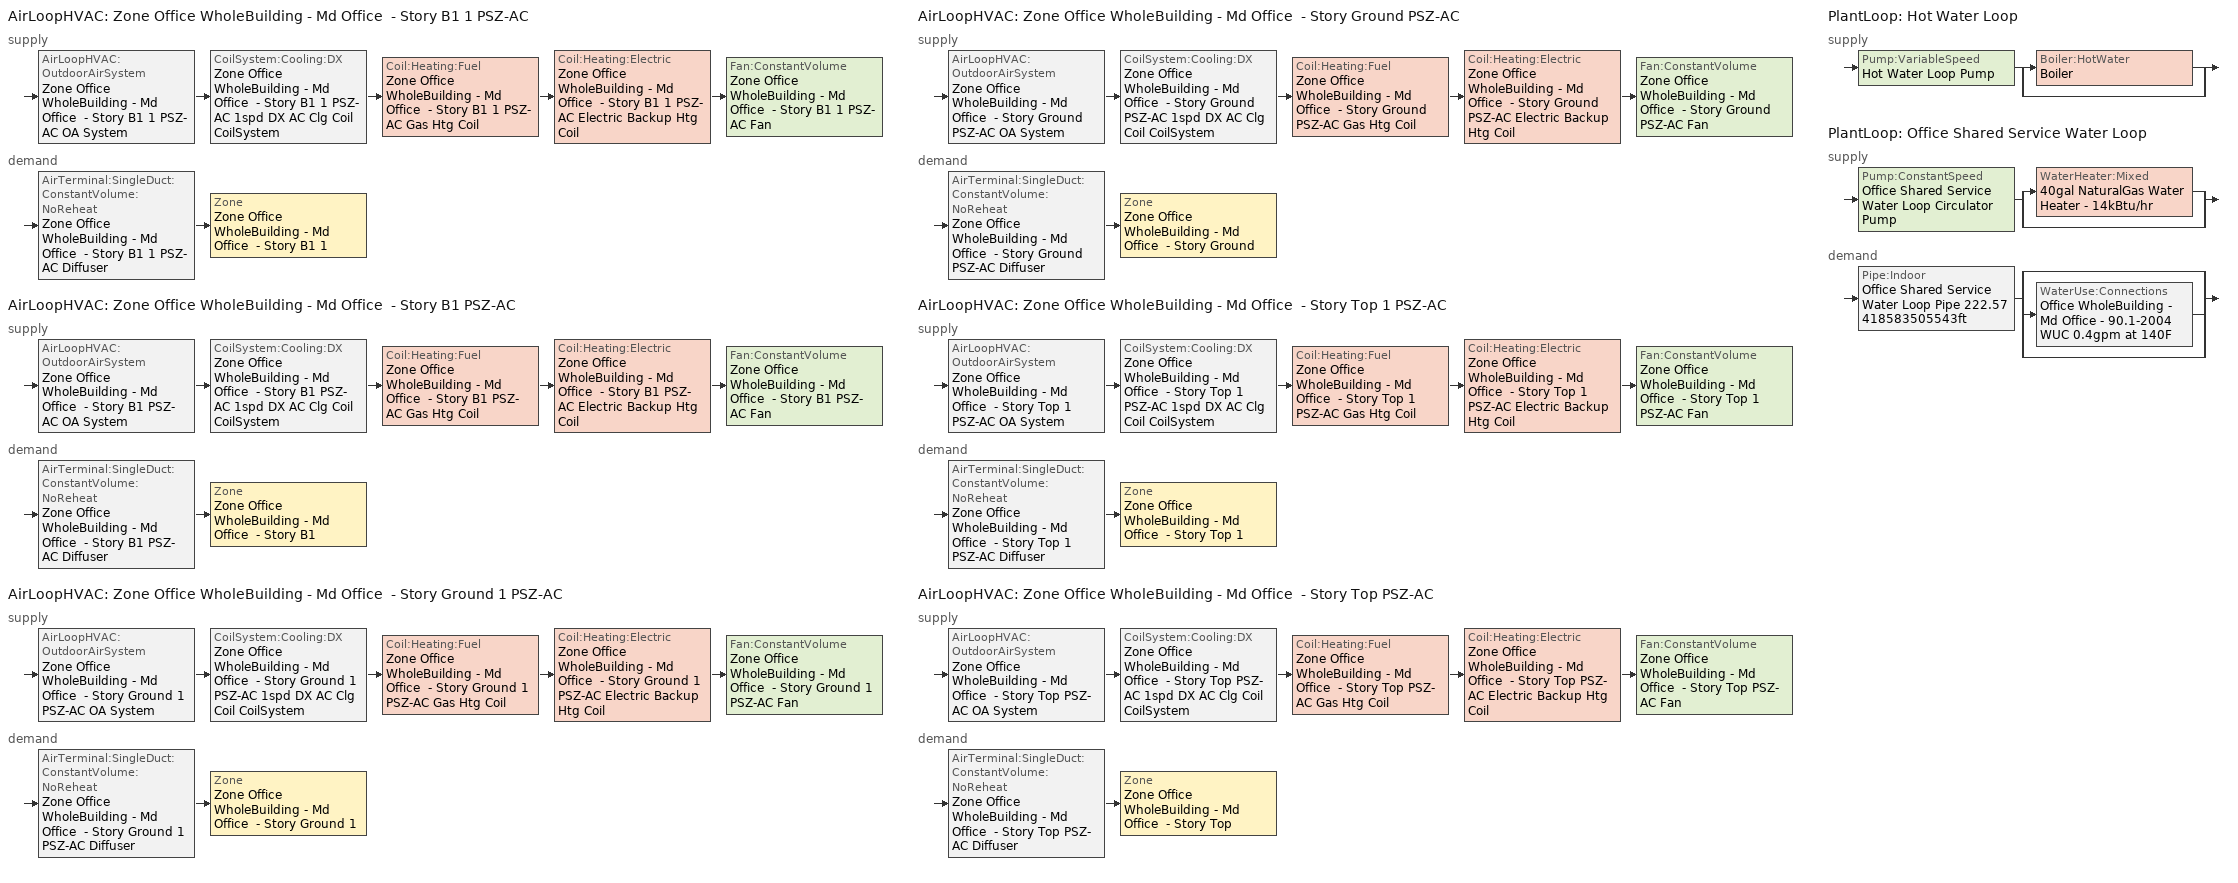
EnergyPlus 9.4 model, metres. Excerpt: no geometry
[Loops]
AirLoopHVAC 'Zone Office WholeBuilding - Md Office  - Story B1 1 PSZ-AC'
 supply: AirLoopHVAC:OutdoorAirSystem 'Zone Office WholeBuilding - Md Office  - Story B1 1 PSZ-AC OA System' > CoilSystem:Cooling:DX 'Zone Office WholeBuilding - Md Office  - Story B1 1 PSZ-AC 1spd DX AC Clg Coil CoilSystem' > Coil:Heating:Fuel 'Zone Office WholeBuilding - Md Office  - Story B1 1 PSZ-AC Gas Htg Coil' > Coil:Heating:Electric 'Zone Office WholeBuilding - Md Office  - Story B1 1 PSZ-AC Electric Backup Htg Coil' > Fan:ConstantVolume 'Zone Office WholeBuilding - Md Office  - Story B1 1 PSZ-AC Fan'
 demand: AirTerminal:SingleDuct:ConstantVolume:NoReheat 'Zone Office WholeBuilding - Md Office  - Story B1 1 PSZ-AC Diffuser' > Zone 'Zone Office WholeBuilding - Md Office  - Story B1 1'
AirLoopHVAC 'Zone Office WholeBuilding - Md Office  - Story B1 PSZ-AC'
 supply: AirLoopHVAC:OutdoorAirSystem 'Zone Office WholeBuilding - Md Office  - Story B1 PSZ-AC OA System' > CoilSystem:Cooling:DX 'Zone Office WholeBuilding - Md Office  - Story B1 PSZ-AC 1spd DX AC Clg Coil CoilSystem' > Coil:Heating:Fuel 'Zone Office WholeBuilding - Md Office  - Story B1 PSZ-AC Gas Htg Coil' > Coil:Heating:Electric 'Zone Office WholeBuilding - Md Office  - Story B1 PSZ-AC Electric Backup Htg Coil' > Fan:ConstantVolume 'Zone Office WholeBuilding - Md Office  - Story B1 PSZ-AC Fan'
 demand: AirTerminal:SingleDuct:ConstantVolume:NoReheat 'Zone Office WholeBuilding - Md Office  - Story B1 PSZ-AC Diffuser' > Zone 'Zone Office WholeBuilding - Md Office  - Story B1'
AirLoopHVAC 'Zone Office WholeBuilding - Md Office  - Story Ground 1 PSZ-AC'
 supply: AirLoopHVAC:OutdoorAirSystem 'Zone Office WholeBuilding - Md Office  - Story Ground 1 PSZ-AC OA System' > CoilSystem:Cooling:DX 'Zone Office WholeBuilding - Md Office  - Story Ground 1 PSZ-AC 1spd DX AC Clg Coil CoilSystem' > Coil:Heating:Fuel 'Zone Office WholeBuilding - Md Office  - Story Ground 1 PSZ-AC Gas Htg Coil' > Coil:Heating:Electric 'Zone Office WholeBuilding - Md Office  - Story Ground 1 PSZ-AC Electric Backup Htg Coil' > Fan:ConstantVolume 'Zone Office WholeBuilding - Md Office  - Story Ground 1 PSZ-AC Fan'
 demand: AirTerminal:SingleDuct:ConstantVolume:NoReheat 'Zone Office WholeBuilding - Md Office  - Story Ground 1 PSZ-AC Diffuser' > Zone 'Zone Office WholeBuilding - Md Office  - Story Ground 1'
AirLoopHVAC 'Zone Office WholeBuilding - Md Office  - Story Ground PSZ-AC'
 supply: AirLoopHVAC:OutdoorAirSystem 'Zone Office WholeBuilding - Md Office  - Story Ground PSZ-AC OA System' > CoilSystem:Cooling:DX 'Zone Office WholeBuilding - Md Office  - Story Ground PSZ-AC 1spd DX AC Clg Coil CoilSystem' > Coil:Heating:Fuel 'Zone Office WholeBuilding - Md Office  - Story Ground PSZ-AC Gas Htg Coil' > Coil:Heating:Electric 'Zone Office WholeBuilding - Md Office  - Story Ground PSZ-AC Electric Backup Htg Coil' > Fan:ConstantVolume 'Zone Office WholeBuilding - Md Office  - Story Ground PSZ-AC Fan'
 demand: AirTerminal:SingleDuct:ConstantVolume:NoReheat 'Zone Office WholeBuilding - Md Office  - Story Ground PSZ-AC Diffuser' > Zone 'Zone Office WholeBuilding - Md Office  - Story Ground'
AirLoopHVAC 'Zone Office WholeBuilding - Md Office  - Story Top 1 PSZ-AC'
 supply: AirLoopHVAC:OutdoorAirSystem 'Zone Office WholeBuilding - Md Office  - Story Top 1 PSZ-AC OA System' > CoilSystem:Cooling:DX 'Zone Office WholeBuilding - Md Office  - Story Top 1 PSZ-AC 1spd DX AC Clg Coil CoilSystem' > Coil:Heating:Fuel 'Zone Office WholeBuilding - Md Office  - Story Top 1 PSZ-AC Gas Htg Coil' > Coil:Heating:Electric 'Zone Office WholeBuilding - Md Office  - Story Top 1 PSZ-AC Electric Backup Htg Coil' > Fan:ConstantVolume 'Zone Office WholeBuilding - Md Office  - Story Top 1 PSZ-AC Fan'
 demand: AirTerminal:SingleDuct:ConstantVolume:NoReheat 'Zone Office WholeBuilding - Md Office  - Story Top 1 PSZ-AC Diffuser' > Zone 'Zone Office WholeBuilding - Md Office  - Story Top 1'
AirLoopHVAC 'Zone Office WholeBuilding - Md Office  - Story Top PSZ-AC'
 supply: AirLoopHVAC:OutdoorAirSystem 'Zone Office WholeBuilding - Md Office  - Story Top PSZ-AC OA System' > CoilSystem:Cooling:DX 'Zone Office WholeBuilding - Md Office  - Story Top PSZ-AC 1spd DX AC Clg Coil CoilSystem' > Coil:Heating:Fuel 'Zone Office WholeBuilding - Md Office  - Story Top PSZ-AC Gas Htg Coil' > Coil:Heating:Electric 'Zone Office WholeBuilding - Md Office  - Story Top PSZ-AC Electric Backup Htg Coil' > Fan:ConstantVolume 'Zone Office WholeBuilding - Md Office  - Story Top PSZ-AC Fan'
 demand: AirTerminal:SingleDuct:ConstantVolume:NoReheat 'Zone Office WholeBuilding - Md Office  - Story Top PSZ-AC Diffuser' > Zone 'Zone Office WholeBuilding - Md Office  - Story Top'
PlantLoop 'Hot Water Loop'
 supply: Pump:VariableSpeed 'Hot Water Loop Pump' > split
  | Boiler:HotWater 'Boiler'
  | bypass
PlantLoop 'Office Shared Service Water Loop'
 supply: Pump:ConstantSpeed 'Office Shared Service Water Loop Circulator Pump' > split
  | WaterHeater:Mixed '40gal NaturalGas Water Heater - 14kBtu/hr'
  | bypass
 demand: Pipe:Indoor 'Office Shared Service Water Loop Pipe 222.57418583505543ft' > split
  | bypass
  | WaterUse:Connections 'Office WholeBuilding - Md Office - 90.1-2004 WUC 0.4gpm at 140F'
  | bypass
[Material] Roughness=Smooth; Thermal Absorptance=0.9; Solar Absorptance=0.7; Visible Absorptance=0.7
Name | Thickness {m} | Conductivity {W/m-K} | Density {kg/m3} | Specific Heat {J/kg-K}
Copper pipe 0.75in type L | 0.001143 | 386 | 8906.27 | 385.1856
Fiberglass batt 0.5in | 0.0127 | 0.0663448 | 11.2129 | 837.36
[Construction]
Copper pipe 0.75in type L with 0.5in fiberglass batt: Fiberglass batt 0.5in, Copper pipe 0.75in type L
[ZoneControl:Thermostat] Temperature Difference Between Cutout And Setpoint {deltaC}=0
Name | Zone or ZoneList | Control Type Schedule | Control 1
Zone Office WholeBuilding - Md Office  - Story B1 Thermostat | Zone Office WholeBuilding - Md Office  - Story B1 | Zone Office WholeBuilding - Md Office  - Story B1 Thermostat Schedule | Office WholeBuilding - Md Office - 90.1-2004 Thermostat
Zone Office WholeBuilding - Md Office  - Story B1 1 Thermostat | Zone Office WholeBuilding - Md Office  - Story B1 1 | Zone Office WholeBuilding - Md Office  - Story B1 1 Thermostat Schedule | Office WholeBuilding - Md Office - 90.1-2004 Thermostat 1
Zone Office WholeBuilding - Md Office  - Story Ground Thermostat | Zone Office WholeBuilding - Md Office  - Story Ground | Zone Office WholeBuilding - Md Office  - Story Ground Thermostat Schedule | Office WholeBuilding - Md Office - 90.1-2004 Thermostat 2
Zone Office WholeBuilding - Md Office  - Story Ground 1 Thermostat | Zone Office WholeBuilding - Md Office  - Story Ground 1 | Zone Office WholeBuilding - Md Office  - Story Ground 1 Thermostat Schedule | Office WholeBuilding - Md Office - 90.1-2004 Thermostat 3
Zone Office WholeBuilding - Md Office  - Story Top Thermostat | Zone Office WholeBuilding - Md Office  - Story Top | Zone Office WholeBuilding - Md Office  - Story Top Thermostat Schedule | Office WholeBuilding - Md Office - 90.1-2004 Thermostat 4
Zone Office WholeBuilding - Md Office  - Story Top 1 Thermostat | Zone Office WholeBuilding - Md Office  - Story Top 1 | Zone Office WholeBuilding - Md Office  - Story Top 1 Thermostat Schedule | Office WholeBuilding - Md Office - 90.1-2004 Thermostat 5
[ThermostatSetpoint:DualSetpoint] Heating Setpoint Temperature Schedule=OfficeMedium HTGSETP_SCH_PACU_VAV_bot; Cooling Setpoint Temperature Schedule=OfficeMedium CLGSETP_SCH_NO_SETBACK
Office WholeBuilding - Md Office - 90.1-2004 Thermostat; Office WholeBuilding - Md Office - 90.1-2004 Thermostat 1; Office WholeBuilding - Md Office - 90.1-2004 Thermostat 2; Office WholeBuilding - Md Office - 90.1-2004 Thermostat 3; Office WholeBuilding - Md Office - 90.1-2004 Thermostat 4; Office WholeBuilding - Md Office - 90.1-2004 Thermostat 5
[AirTerminal:SingleDuct:ConstantVolume:NoReheat] Availability Schedule=Always On Discrete; Maximum Air Flow Rate {m3/s}=AutoSize
Zone Office WholeBuilding - Md Office  - Story B1 PSZ-AC Diffuser; Zone Office WholeBuilding - Md Office  - Story B1 1 PSZ-AC Diffuser; Zone Office WholeBuilding - Md Office  - Story Ground PSZ-AC Diffuser; Zone Office WholeBuilding - Md Office  - Story Ground 1 PSZ-AC Diffuser; Zone Office WholeBuilding - Md Office  - Story Top PSZ-AC Diffuser; Zone Office WholeBuilding - Md Office  - Story Top 1 PSZ-AC Diffuser
[Zone equipment]
Zone Office WholeBuilding - Md Office  - Story B1: Zone Office WholeBuilding - Md Office  - Story B1 PSZ-AC Diffuser
Zone Office WholeBuilding - Md Office  - Story B1 1: Zone Office WholeBuilding - Md Office  - Story B1 1 PSZ-AC Diffuser
Zone Office WholeBuilding - Md Office  - Story Ground: Zone Office WholeBuilding - Md Office  - Story Ground PSZ-AC Diffuser
Zone Office WholeBuilding - Md Office  - Story Ground 1: Zone Office WholeBuilding - Md Office  - Story Ground 1 PSZ-AC Diffuser
Zone Office WholeBuilding - Md Office  - Story Top: Zone Office WholeBuilding - Md Office  - Story Top PSZ-AC Diffuser
Zone Office WholeBuilding - Md Office  - Story Top 1: Zone Office WholeBuilding - Md Office  - Story Top 1 PSZ-AC Diffuser
[Sizing:Zone] Zone Cooling Design Supply Air Temperature Input Method=SupplyAirTemperature; Zone Cooling Design Supply Air Temperature {C}=12.7778; Zone Cooling Design Supply Air Temperature Difference {deltaC}=11.11; Zone Heating Design Supply Air Temperature Input Method=SupplyAirTemperature; Zone Heating Design Supply Air Temperature {C}=50; Zone Heating Design Supply Air Temperature Difference {deltaC}=11.11; Zone Cooling Design Supply Air Humidity Ratio {kgWater/kgDryAir}=0.0085; Zone Heating Design Supply Air Humidity Ratio {kgWater/kgDryAir}=0.008; Design Specification Outdoor Air Object=Office WholeBuilding - Md Office Ventilation; Cooling Design Air Flow Method=DesignDay; Cooling Design Air Flow Rate {m3/s}=0; Cooling Minimum Air Flow per Zone Floor Area {m3/s-m2}=0.000762; Cooling Minimum Air Flow {m3/s}=0; Cooling Minimum Air Flow Fraction=0; Heating Design Air Flow Method=DesignDay; Heating Design Air Flow Rate {m3/s}=0; Heating Maximum Air Flow per Zone Floor Area {m3/s-m2}=0.002032; Heating Maximum Air Flow {m3/s}=0.141576; Heating Maximum Air Flow Fraction=0.3; Account for Dedicated Outdoor Air System=No
Zone Office WholeBuilding - Md Office  - Story B1; Zone Office WholeBuilding - Md Office  - Story B1 1; Zone Office WholeBuilding - Md Office  - Story Ground; Zone Office WholeBuilding - Md Office  - Story Ground 1; Zone Office WholeBuilding - Md Office  - Story Top; Zone Office WholeBuilding - Md Office  - Story Top 1
[Controller:MechanicalVentilation] Availability Schedule=Always On Discrete; Demand Controlled Ventilation=No; System Outdoor Air Method=ZoneSum; Design Specification Outdoor Air Object Name 1=Office WholeBuilding - Md Office Ventilation
Name | Zone or ZoneList Name 1
Controller Mechanical Ventilation 1 | Zone Office WholeBuilding - Md Office  - Story B1
Controller Mechanical Ventilation 2 | Zone Office WholeBuilding - Md Office  - Story B1 1
Controller Mechanical Ventilation 3 | Zone Office WholeBuilding - Md Office  - Story Ground
Controller Mechanical Ventilation 4 | Zone Office WholeBuilding - Md Office  - Story Ground 1
Controller Mechanical Ventilation 5 | Zone Office WholeBuilding - Md Office  - Story Top
Controller Mechanical Ventilation 6 | Zone Office WholeBuilding - Md Office  - Story Top 1
[DesignSpecification:OutdoorAir]
Office WholeBuilding - Md Office Ventilation: Outdoor Air Method=Sum; Outdoor Air Flow per Person {m3/s-person}=0; Outdoor Air Flow per Zone Floor Area {m3/s-m2}=0.000508; Outdoor Air Flow per Zone {m3/s}=0; Outdoor Air Flow Air Changes per Hour {1/hr}=0
[AirLoopHVAC] Design Supply Air Flow Rate {m3/s}=AutoSize; Design Return Air Flow Fraction of Supply Air Flow=1
Zone Office WholeBuilding - Md Office  - Story B1 1 PSZ-AC; Zone Office WholeBuilding - Md Office  - Story B1 PSZ-AC; Zone Office WholeBuilding - Md Office  - Story Ground 1 PSZ-AC; Zone Office WholeBuilding - Md Office  - Story Ground PSZ-AC; Zone Office WholeBuilding - Md Office  - Story Top 1 PSZ-AC; Zone Office WholeBuilding - Md Office  - Story Top PSZ-AC
[Sizing:System] Type of Load to Size On=Sensible; Design Outdoor Air Flow Rate {m3/s}=Autosize; Central Heating Maximum System Air Flow Ratio=1; Preheat Design Temperature {C}=7.22222; Preheat Design Humidity Ratio {kgWater/kgDryAir}=0.008; Precool Design Temperature {C}=12.7778; Precool Design Humidity Ratio {kgWater/kgDryAir}=0.008; Central Cooling Design Supply Air Temperature {C}=12.7778; Central Heating Design Supply Air Temperature {C}=50; Type of Zone Sum to Use=Coincident; 100% Outdoor Air in Cooling=No; 100% Outdoor Air in Heating=No; Central Cooling Design Supply Air Humidity Ratio {kgWater/kgDryAir}=0.0085; Central Heating Design Supply Air Humidity Ratio {kgWater/kgDryAir}=0.008; Cooling Supply Air Flow Rate Method=DesignDay; Cooling Supply Air Flow Rate {m3/s}=0; Cooling Supply Air Flow Rate Per Floor Area {m3/s-m2}=0.00996765; Cooling Fraction of Autosized Cooling Supply Air Flow Rate=1; Cooling Supply Air Flow Rate Per Unit Cooling Capacity {m3/s-W}=3.94755e-05; Heating Supply Air Flow Rate Method=DesignDay; Heating Supply Air Flow Rate {m3/s}=0; Heating Supply Air Flow Rate Per Floor Area {m3/s-m2}=0.00996765; Heating Fraction of Autosized Heating Supply Air Flow Rate=1; Heating Fraction of Autosized Cooling Supply Air Flow Rate=1; Heating Supply Air Flow Rate Per Unit Heating Capacity {m3/s-W}=3.15882e-05; System Outdoor Air Method=ZoneSum; Zone Maximum Outdoor Air Fraction=1; Cooling Design Capacity Method=CoolingDesignCapacity; Cooling Design Capacity {W}=Autosize; Cooling Design Capacity Per Floor Area {W/m2}=234.7; Fraction of Autosized Cooling Design Capacity=1; Heating Design Capacity Method=HeatingDesignCapacity; Heating Design Capacity {W}=Autosize; Heating Design Capacity Per Floor Area {W/m2}=157; Fraction of Autosized Heating Design Capacity=1; Central Cooling Capacity Control Method=OnOff
Zone Office WholeBuilding - Md Office  - Story B1 1 PSZ-AC; Zone Office WholeBuilding - Md Office  - Story B1 PSZ-AC; Zone Office WholeBuilding - Md Office  - Story Ground 1 PSZ-AC; Zone Office WholeBuilding - Md Office  - Story Ground PSZ-AC; Zone Office WholeBuilding - Md Office  - Story Top 1 PSZ-AC; Zone Office WholeBuilding - Md Office  - Story Top PSZ-AC
[Controller:OutdoorAir] Minimum Outdoor Air Flow Rate {m3/s}=Autosize; Maximum Outdoor Air Flow Rate {m3/s}=Autosize; Economizer Control Type=NoEconomizer; Economizer Control Action Type=ModulateFlow; Economizer Maximum Limit Dry-Bulb Temperature {C}=28; Economizer Maximum Limit Enthalpy {J/kg}=64000; Lockout Type=NoLockout; Minimum Limit Type=FixedMinimum; Minimum Outdoor Air Schedule=Always On Discrete; High Humidity Control=No; Control High Indoor Humidity Based on Outdoor Humidity Ratio=Yes; Heat Recovery Bypass Control Type=BypassWhenWithinEconomizerLimits
Name | Mechanical Ventilation Controller
Zone Office WholeBuilding - Md Office  - Story B1 1 PSZ-AC OA System Controller | Controller Mechanical Ventilation 2
Zone Office WholeBuilding - Md Office  - Story B1 PSZ-AC OA System Controller | Controller Mechanical Ventilation 1
Zone Office WholeBuilding - Md Office  - Story Ground 1 PSZ-AC OA System Controller | Controller Mechanical Ventilation 4
Zone Office WholeBuilding - Md Office  - Story Ground PSZ-AC OA System Controller | Controller Mechanical Ventilation 3
Zone Office WholeBuilding - Md Office  - Story Top 1 PSZ-AC OA System Controller | Controller Mechanical Ventilation 6
Zone Office WholeBuilding - Md Office  - Story Top PSZ-AC OA System Controller | Controller Mechanical Ventilation 5
[SetpointManager:MixedAir] Control Variable=Temperature
Name | Setpoint Node or NodeList
Zone Office WholeBuilding - Md Office  - Story B1 1 PSZ-AC Mixed Air Node OS Default SPM | Zone Office WholeBuilding - Md Office  - Story B1 1 PSZ-AC Mixed Air Node
Zone Office WholeBuilding - Md Office  - Story B1 1 PSZ-AC 1spd DX AC Clg Coil Outlet Air Node OS Default SPM | Zone Office WholeBuilding - Md Office  - Story B1 1 PSZ-AC 1spd DX AC Clg Coil Outlet Air Node
Zone Office WholeBuilding - Md Office  - Story B1 1 PSZ-AC Gas Htg Coil Outlet Air Node OS Default SPM | Zone Office WholeBuilding - Md Office  - Story B1 1 PSZ-AC Gas Htg Coil Outlet Air Node
Zone Office WholeBuilding - Md Office  - Story B1 1 PSZ-AC Electric Backup Htg Coil Outlet Air Node OS Default SPM | Zone Office WholeBuilding - Md Office  - Story B1 1 PSZ-AC Electric Backup Htg Coil Outlet Air Node
Zone Office WholeBuilding - Md Office  - Story B1 PSZ-AC Mixed Air Node OS Default SPM | Zone Office WholeBuilding - Md Office  - Story B1 PSZ-AC Mixed Air Node
Zone Office WholeBuilding - Md Office  - Story B1 PSZ-AC 1spd DX AC Clg Coil Outlet Air Node OS Default SPM | Zone Office WholeBuilding - Md Office  - Story B1 PSZ-AC 1spd DX AC Clg Coil Outlet Air Node
Zone Office WholeBuilding - Md Office  - Story B1 PSZ-AC Gas Htg Coil Outlet Air Node OS Default SPM | Zone Office WholeBuilding - Md Office  - Story B1 PSZ-AC Gas Htg Coil Outlet Air Node
Zone Office WholeBuilding - Md Office  - Story B1 PSZ-AC Electric Backup Htg Coil Outlet Air Node OS Default SPM | Zone Office WholeBuilding - Md Office  - Story B1 PSZ-AC Electric Backup Htg Coil Outlet Air Node
Zone Office WholeBuilding - Md Office  - Story Ground 1 PSZ-AC Mixed Air Node OS Default SPM | Zone Office WholeBuilding - Md Office  - Story Ground 1 PSZ-AC Mixed Air Node
Zone Office WholeBuilding - Md Office  - Story Ground 1 PSZ-AC 1spd DX AC Clg Coil Outlet Air Node OS Default SPM | Zone Office WholeBuilding - Md Office  - Story Ground 1 PSZ-AC 1spd DX AC Clg Coil Outlet Air Node
Zone Office WholeBuilding - Md Office  - Story Ground 1 PSZ-AC Gas Htg Coil Outlet Air Node OS Default SPM | Zone Office WholeBuilding - Md Office  - Story Ground 1 PSZ-AC Gas Htg Coil Outlet Air Node
Zone Office WholeBuilding - Md Office  - Story Ground 1 PSZ-AC Electric Backup Htg Coil Outlet Air Node OS Default SPM | Zone Office WholeBuilding - Md Office  - Story Ground 1 PSZ-AC Electric Backup Htg Coil Outlet Air Node
Zone Office WholeBuilding - Md Office  - Story Ground PSZ-AC Mixed Air Node OS Default SPM | Zone Office WholeBuilding - Md Office  - Story Ground PSZ-AC Mixed Air Node
Zone Office WholeBuilding - Md Office  - Story Ground PSZ-AC 1spd DX AC Clg Coil Outlet Air Node OS Default SPM | Zone Office WholeBuilding - Md Office  - Story Ground PSZ-AC 1spd DX AC Clg Coil Outlet Air Node
Zone Office WholeBuilding - Md Office  - Story Ground PSZ-AC Gas Htg Coil Outlet Air Node OS Default SPM | Zone Office WholeBuilding - Md Office  - Story Ground PSZ-AC Gas Htg Coil Outlet Air Node
Zone Office WholeBuilding - Md Office  - Story Ground PSZ-AC Electric Backup Htg Coil Outlet Air Node OS Default SPM | Zone Office WholeBuilding - Md Office  - Story Ground PSZ-AC Electric Backup Htg Coil Outlet Air Node
Zone Office WholeBuilding - Md Office  - Story Top 1 PSZ-AC Mixed Air Node OS Default SPM | Zone Office WholeBuilding - Md Office  - Story Top 1 PSZ-AC Mixed Air Node
Zone Office WholeBuilding - Md Office  - Story Top 1 PSZ-AC 1spd DX AC Clg Coil Outlet Air Node OS Default SPM | Zone Office WholeBuilding - Md Office  - Story Top 1 PSZ-AC 1spd DX AC Clg Coil Outlet Air Node
Zone Office WholeBuilding - Md Office  - Story Top 1 PSZ-AC Gas Htg Coil Outlet Air Node OS Default SPM | Zone Office WholeBuilding - Md Office  - Story Top 1 PSZ-AC Gas Htg Coil Outlet Air Node
Zone Office WholeBuilding - Md Office  - Story Top 1 PSZ-AC Electric Backup Htg Coil Outlet Air Node OS Default SPM | Zone Office WholeBuilding - Md Office  - Story Top 1 PSZ-AC Electric Backup Htg Coil Outlet Air Node
Zone Office WholeBuilding - Md Office  - Story Top PSZ-AC Mixed Air Node OS Default SPM | Zone Office WholeBuilding - Md Office  - Story Top PSZ-AC Mixed Air Node
Zone Office WholeBuilding - Md Office  - Story Top PSZ-AC 1spd DX AC Clg Coil Outlet Air Node OS Default SPM | Zone Office WholeBuilding - Md Office  - Story Top PSZ-AC 1spd DX AC Clg Coil Outlet Air Node
Zone Office WholeBuilding - Md Office  - Story Top PSZ-AC Gas Htg Coil Outlet Air Node OS Default SPM | Zone Office WholeBuilding - Md Office  - Story Top PSZ-AC Gas Htg Coil Outlet Air Node
Zone Office WholeBuilding - Md Office  - Story Top PSZ-AC Electric Backup Htg Coil Outlet Air Node OS Default SPM | Zone Office WholeBuilding - Md Office  - Story Top PSZ-AC Electric Backup Htg Coil Outlet Air Node
[CoilSystem:Cooling:DX] Availability Schedule=Always On Discrete
Name | Cooling Coil
Zone Office WholeBuilding - Md Office  - Story B1 1 PSZ-AC 1spd DX AC Clg Coil CoilSystem | Zone Office WholeBuilding - Md Office  - Story B1 1 PSZ-AC 1spd DX AC Clg Coil
Zone Office WholeBuilding - Md Office  - Story B1 PSZ-AC 1spd DX AC Clg Coil CoilSystem | Zone Office WholeBuilding - Md Office  - Story B1 PSZ-AC 1spd DX AC Clg Coil
Zone Office WholeBuilding - Md Office  - Story Ground 1 PSZ-AC 1spd DX AC Clg Coil CoilSystem | Zone Office WholeBuilding - Md Office  - Story Ground 1 PSZ-AC 1spd DX AC Clg Coil
Zone Office WholeBuilding - Md Office  - Story Ground PSZ-AC 1spd DX AC Clg Coil CoilSystem | Zone Office WholeBuilding - Md Office  - Story Ground PSZ-AC 1spd DX AC Clg Coil
Zone Office WholeBuilding - Md Office  - Story Top 1 PSZ-AC 1spd DX AC Clg Coil CoilSystem | Zone Office WholeBuilding - Md Office  - Story Top 1 PSZ-AC 1spd DX AC Clg Coil
Zone Office WholeBuilding - Md Office  - Story Top PSZ-AC 1spd DX AC Clg Coil CoilSystem | Zone Office WholeBuilding - Md Office  - Story Top PSZ-AC 1spd DX AC Clg Coil
[Coil:Cooling:DX:SingleSpeed] Availability Schedule=Always On Discrete; Gross Rated Total Cooling Capacity {W}=Autosize; Gross Rated Sensible Heat Ratio=Autosize; Gross Rated Cooling COP {W/W}=3; Rated Air Flow Rate {m3/s}=Autosize; Rated Evaporator Fan Power Per Volume Flow Rate {W/(m3/s)}=773.3; Minimum Outdoor Dry-Bulb Temperature for Compressor Operation {C}=-25; Condenser Type=AirCooled; Evaporative Condenser Effectiveness=0; Evaporative Condenser Air Flow Rate {m3/s}=Autosize; Evaporative Condenser Pump Rated Power Consumption {W}=Autosize; Crankcase Heater Capacity {W}=0; Maximum Outdoor Dry-Bulb Temperature for Crankcase Heater Operation {C}=0; Basin Heater Capacity {W/K}=0; Basin Heater Setpoint Temperature {C}=10
Name | Total Cooling Capacity Function of Temperature Curve | Total Cooling Capacity Function of Flow Fraction Curve | Energy Input Ratio Function of Temperature Curve | Energy Input Ratio Function of Flow Fraction Curve | Part Load Fraction Correlation Curve
Zone Office WholeBuilding - Md Office  - Story B1 1 PSZ-AC 1spd DX AC Clg Coil | Curve Biquadratic 7 | Curve Quadratic 10 | Curve Biquadratic 8 | Curve Quadratic 11 | Curve Quadratic 12
Zone Office WholeBuilding - Md Office  - Story B1 PSZ-AC 1spd DX AC Clg Coil | Curve Biquadratic 3 | Curve Quadratic 4 | Curve Biquadratic 4 | Curve Quadratic 5 | Curve Quadratic 6
Zone Office WholeBuilding - Md Office  - Story Ground 1 PSZ-AC 1spd DX AC Clg Coil | Curve Biquadratic 15 | Curve Quadratic 22 | Curve Biquadratic 16 | Curve Quadratic 23 | Curve Quadratic 24
Zone Office WholeBuilding - Md Office  - Story Ground PSZ-AC 1spd DX AC Clg Coil | Curve Biquadratic 11 | Curve Quadratic 16 | Curve Biquadratic 12 | Curve Quadratic 17 | Curve Quadratic 18
Zone Office WholeBuilding - Md Office  - Story Top 1 PSZ-AC 1spd DX AC Clg Coil | Curve Biquadratic 23 | Curve Quadratic 34 | Curve Biquadratic 24 | Curve Quadratic 35 | Curve Quadratic 36
Zone Office WholeBuilding - Md Office  - Story Top PSZ-AC 1spd DX AC Clg Coil | Curve Biquadratic 19 | Curve Quadratic 28 | Curve Biquadratic 20 | Curve Quadratic 29 | Curve Quadratic 30
[Coil:Heating:Fuel] Availability Schedule=Always On Discrete; Fuel Type=NaturalGas; Burner Efficiency=0.8; Nominal Capacity {W}=AutoSize; Parasitic Electric Load {W}=0; Parasitic Fuel Load {W}=0
Zone Office WholeBuilding - Md Office  - Story B1 1 PSZ-AC Gas Htg Coil; Zone Office WholeBuilding - Md Office  - Story B1 PSZ-AC Gas Htg Coil; Zone Office WholeBuilding - Md Office  - Story Ground 1 PSZ-AC Gas Htg Coil; Zone Office WholeBuilding - Md Office  - Story Ground PSZ-AC Gas Htg Coil; Zone Office WholeBuilding - Md Office  - Story Top 1 PSZ-AC Gas Htg Coil; Zone Office WholeBuilding - Md Office  - Story Top PSZ-AC Gas Htg Coil
[Coil:Heating:Electric] Availability Schedule=Always On Discrete; Efficiency=1; Nominal Capacity {W}=Autosize
Zone Office WholeBuilding - Md Office  - Story B1 1 PSZ-AC Electric Backup Htg Coil; Zone Office WholeBuilding - Md Office  - Story B1 PSZ-AC Electric Backup Htg Coil; Zone Office WholeBuilding - Md Office  - Story Ground 1 PSZ-AC Electric Backup Htg Coil; Zone Office WholeBuilding - Md Office  - Story Ground PSZ-AC Electric Backup Htg Coil; Zone Office WholeBuilding - Md Office  - Story Top 1 PSZ-AC Electric Backup Htg Coil; Zone Office WholeBuilding - Md Office  - Story Top PSZ-AC Electric Backup Htg Coil
[Fan:ConstantVolume] Availability Schedule=Always On Discrete; Fan Total Efficiency=0.54; Pressure Rise {Pa}=622.722; Maximum Flow Rate {m3/s}=AutoSize; Motor Efficiency=0.9; Motor In Airstream Fraction=1
Zone Office WholeBuilding - Md Office  - Story B1 1 PSZ-AC Fan; Zone Office WholeBuilding - Md Office  - Story B1 PSZ-AC Fan; Zone Office WholeBuilding - Md Office  - Story Ground 1 PSZ-AC Fan; Zone Office WholeBuilding - Md Office  - Story Ground PSZ-AC Fan; Zone Office WholeBuilding - Md Office  - Story Top 1 PSZ-AC Fan; Zone Office WholeBuilding - Md Office  - Story Top PSZ-AC Fan
[SetpointManager:SingleZone:Reheat] Control Variable=Temperature; Minimum Supply Air Temperature {C}=12.7778; Maximum Supply Air Temperature {C}=50
Name | Control Zone | Setpoint Node or NodeList
Zone Office WholeBuilding - Md Office  - Story B1 1 Setpoint Manager SZ Reheat | Zone Office WholeBuilding - Md Office  - Story B1 1 | Zone Office WholeBuilding - Md Office  - Story B1 1 PSZ-AC Supply Outlet Node
Zone Office WholeBuilding - Md Office  - Story B1 Setpoint Manager SZ Reheat | Zone Office WholeBuilding - Md Office  - Story B1 | Zone Office WholeBuilding - Md Office  - Story B1 PSZ-AC Supply Outlet Node
Zone Office WholeBuilding - Md Office  - Story Ground 1 Setpoint Manager SZ Reheat | Zone Office WholeBuilding - Md Office  - Story Ground 1 | Zone Office WholeBuilding - Md Office  - Story Ground 1 PSZ-AC Supply Outlet Node
Zone Office WholeBuilding - Md Office  - Story Ground Setpoint Manager SZ Reheat | Zone Office WholeBuilding - Md Office  - Story Ground | Zone Office WholeBuilding - Md Office  - Story Ground PSZ-AC Supply Outlet Node
Zone Office WholeBuilding - Md Office  - Story Top 1 Setpoint Manager SZ Reheat | Zone Office WholeBuilding - Md Office  - Story Top 1 | Zone Office WholeBuilding - Md Office  - Story Top 1 PSZ-AC Supply Outlet Node
Zone Office WholeBuilding - Md Office  - Story Top Setpoint Manager SZ Reheat | Zone Office WholeBuilding - Md Office  - Story Top | Zone Office WholeBuilding - Md Office  - Story Top PSZ-AC Supply Outlet Node
[PlantLoop] Fluid Type=Water; Minimum Loop Temperature {C}=10; Maximum Loop Flow Rate {m3/s}=Autosize; Minimum Loop Flow Rate {m3/s}=0; Plant Loop Volume {m3}=Autocalculate; Load Distribution Scheme=Optimal; Plant Loop Demand Calculation Scheme=SingleSetpoint
Name | Plant Equipment Operation Scheme | Maximum Loop Temperature {C}
Hot Water Loop | Hot Water Loop Operation Schemes | 100
Office Shared Service Water Loop | Office Shared Service Water Loop Operation Schemes | 60
[Sizing:Plant] Loop Type=Heating; Sizing Option=NonCoincident; Zone Timesteps in Averaging Window=1; Coincident Sizing Factor Mode=None
Name | Design Loop Exit Temperature {C} | Loop Design Temperature Difference {deltaC}
Hot Water Loop | 82.2222 | 11.1111
Office Shared Service Water Loop | 60 | 5
[Pump:VariableSpeed]
Hot Water Loop Pump: Design Maximum Flow Rate {m3/s}=Autosize; Design Pump Head {Pa}=179344; Design Power Consumption {W}=Autosize; Motor Efficiency=0.9; Fraction of Motor Inefficiencies to Fluid Stream=0; Coefficient 1 of the Part Load Performance Curve=0; Coefficient 2 of the Part Load Performance Curve=1; Coefficient 3 of the Part Load Performance Curve=0; Coefficient 4 of the Part Load Performance Curve=0; Design Minimum Flow Rate {m3/s}=0; Pump Control Type=Intermittent; Skin Loss Radiative Fraction=0.5; Design Power Sizing Method=PowerPerFlowPerPressure; Design Electric Power per Unit Flow Rate {W/(m3/s)}=348701.1; Design Shaft Power per Unit Flow Rate per Unit Head {W/((m3/s)-Pa)}=1.28205; Design Minimum Flow Rate Fraction=0
[Boiler:HotWater]
Boiler: Fuel Type=NaturalGas; Nominal Capacity {W}=Autosize; Nominal Thermal Efficiency=0.78; Efficiency Curve Temperature Evaluation Variable=LeavingBoiler; Design Water Flow Rate {m3/s}=Autosize; Minimum Part Load Ratio=0; Maximum Part Load Ratio=1.2; Optimum Part Load Ratio=1; Water Outlet Upper Temperature Limit {C}=95; Boiler Flow Mode=LeavingSetpointModulated; Parasitic Electric Load {W}=0; Sizing Factor=1
[SetpointManager:Scheduled] Control Variable=Temperature
Name | Schedule | Setpoint Node or NodeList
Hot Water Loop Setpoint Manager | Hot Water Loop Temp - 180F | Hot Water Loop Supply Outlet Node
Service hot water setpoint manager | Service Water Loop Temp - 140F | Office Shared Service Water Loop Supply Outlet Node
[PlantEquipmentOperationSchemes] Control Scheme Object Type 1=PlantEquipmentOperation:HeatingLoad; Control Scheme Schedule Name 1=Always On Discrete
Name | Control Scheme Name 1
Hot Water Loop Operation Schemes | Hot Water Loop Heating Operation Scheme
Office Shared Service Water Loop Operation Schemes | Office Shared Service Water Loop Heating Operation Scheme
[PlantEquipmentOperation:HeatingLoad] Load Range Lower Limit 1 {W}=0; Load Range Upper Limit 1 {W}=1000000000
Name | Range Equipment List Name 1
Hot Water Loop Heating Operation Scheme | Hot Water Loop Heating Equipment List
Office Shared Service Water Loop Heating Operation Scheme | Office Shared Service Water Loop Heating Equipment List
[PlantEquipmentList]
Hot Water Loop Heating Equipment List: Boiler:HotWater, Boiler
Office Shared Service Water Loop Heating Equipment List: WaterHeater:Mixed, 40gal NaturalGas Water Heater - 14kBtu/hr
[Pump:ConstantSpeed]
Office Shared Service Water Loop Circulator Pump: Design Flow Rate {m3/s}=Autosize; Design Pump Head {Pa}=29890.7; Design Power Consumption {W}=Autosize; Motor Efficiency=0.3; Fraction of Motor Inefficiencies to Fluid Stream=0; Pump Control Type=Intermittent; Design Power Sizing Method=PowerPerFlowPerPressure; Design Electric Power per Unit Flow Rate {W/(m3/s)}=348701.1; Design Shaft Power per Unit Flow Rate per Unit Head {W-s/m3-Pa}=1.28205
[WaterHeater:Mixed]
40gal NaturalGas Water Heater - 14kBtu/hr: Tank Volume {m3}=0.151416; Setpoint Temperature Schedule=Service Water Loop Temp - 140F; Deadband Temperature Difference {deltaC}=2; Maximum Temperature Limit {C}=60; Heater Control Type=Cycle; Heater Maximum Capacity {W}=4170.19; Heater Ignition Minimum Flow Rate {m3/s}=0; Heater Ignition Delay {s}=0; Heater Fuel Type=NaturalGas; Heater Thermal Efficiency=0.78; Off Cycle Parasitic Fuel Consumption Rate {W}=0; Off Cycle Parasitic Fuel Type=NaturalGas; Off Cycle Parasitic Heat Fraction to Tank=0.8; On Cycle Parasitic Fuel Consumption Rate {W}=0; On Cycle Parasitic Fuel Type=NaturalGas; On Cycle Parasitic Heat Fraction to Tank=0; Ambient Temperature Indicator=Schedule; Ambient Temperature Schedule=Water Heater Ambient Temp Schedule - 71.6f; Off Cycle Loss Coefficient to Ambient Temperature {W/K}=6; Off Cycle Loss Fraction to Zone=1; On Cycle Loss Coefficient to Ambient Temperature {W/K}=6; On Cycle Loss Fraction to Zone=1; Use Side Effectiveness=1; Source Side Effectiveness=1; Use Side Design Flow Rate {m3/s}=Autosize; Source Side Design Flow Rate {m3/s}=Autosize; Indirect Water Heating Recovery Time {hr}=1.5; Source Side Flow Control Mode=IndirectHeatPrimarySetpoint
[Pipe:Indoor]
Office Shared Service Water Loop Pipe 222.57418583505543ft: Construction=Copper pipe 0.75in type L with 0.5in fiberglass batt; Environment Type=Schedule; Ambient Temperature Schedule=Office Shared Service Water Loop Piping Air Temp - 70F; Ambient Air Velocity Schedule=Office Shared Service Water Loop Piping Air Velocity - 0.67mph; Pipe Inside Diameter {m}=0.019939; Pipe Length {m}=67.8406
[WaterUse:Connections]
Office WholeBuilding - Md Office - 90.1-2004 WUC 0.4gpm at 140F: Water Use Equipment Name 1=Office WholeBuilding - Md Office - 90.1-2004 Service Water Use 0.4gpm at 140F
[WaterUse:Equipment]
Office WholeBuilding - Md Office - 90.1-2004 Service Water Use 0.4gpm at 140F: Peak Flow Rate {m3/s}=2.49994e-05; Flow Rate Fraction Schedule=OfficeMedium BLDG_SWH_SCH; Target Temperature Schedule=Mixed Water At Faucet Temp - 140F; Sensible Fraction Schedule=Fraction Sensible - 0.2; Latent Fraction Schedule=Fraction Latent - 0.05
[Schedule:Compact]
Zone Office WholeBuilding - Md Office  - Story B1 Thermostat Schedule; Zone Office WholeBuilding - Md Office  - Story B1 1 Thermostat Schedule; Zone Office WholeBuilding - Md Office  - Story Ground Thermostat Schedule; Zone Office WholeBuilding - Md Office  - Story Ground 1 Thermostat Schedule; Zone Office WholeBuilding - Md Office  - Story Top Thermostat Schedule; Zone Office WholeBuilding - Md Office  - Story Top 1 Thermostat Schedule: Through: 12/31, For: AllDays, Until: 24:00, 4
[Schedule:Day:Interval]
OfficeMedium HTGSETP_SCH_PACU_VAV_bot Wkdy Day: No, 05:00, 15.6, 22:00, 21, 24:00, 15.6
OfficeMedium HTGSETP_SCH_PACU_VAV_bot Sat Day: No, 05:00, 15.6, 17:00, 21, 24:00, 15.6
OfficeMedium HTGSETP_SCH_PACU_VAV_bot Default; OfficeMedium HTGSETP_SCH_PACU_VAV_bot Summer Design Day: No, 24:00, 15.6
OfficeMedium HTGSETP_SCH_PACU_VAV_bot Winter Design Day: No, 05:00, 15.6, 06:00, 17.6, 07:00, 19.6, 22:00, 21, 24:00, 15.6
OfficeMedium CLGSETP_SCH_NO_SETBACK Default|WntrDsn|Sat|Wkdy Day; OfficeMedium CLGSETP_SCH_NO_SETBACK Default; OfficeMedium CLGSETP_SCH_NO_SETBACK Winter Design Day: No, 24:00, 24
OfficeMedium CLGSETP_SCH_NO_SETBACK Summer Design Day: No, 05:00, 26.7, 06:00, 25.7, 07:00, 25, 22:00, 24, 24:00, 26.7
Fraction Latent - 0.05 Default: No, 24:00, 0.05
Fraction Sensible - 0.2 Default: No, 24:00, 0.2
Hot Water Loop Temp - 180F Default: No, 24:00, 82.2222
Mixed Water At Faucet Temp - 140F Default; Service Water Loop Temp - 140F Default: No, 24:00, 60
Office Shared Service Water Loop Piping Air Temp - 70F Default: No, 24:00, 21.1111
Office Shared Service Water Loop Piping Air Velocity - 0.67mph Default: No, 24:00, 0.3
OfficeMedium BLDG_SWH_SCH Default: No, 06:00, 0, 11:00, 0.04, 13:00, 0.06, 14:00, 0.09, 15:00, 0.06, 18:00, 0.04, 24:00, 0
OfficeMedium BLDG_SWH_SCH SmrDsn|Wkdy Day; OfficeMedium BLDG_SWH_SCH Summer Design Day: No, 06:00, 0, 07:00, 0.07, 08:00, 0.19, 09:00, 0.35, 10:00, 0.38, 11:00, 0.39, 12:00, 0.47, 13:00, 0.57, 14:00, 0.54, 15:00, 0.34, 16:00, 0.33, 17:00, 0.44, 18:00, 0.26, 19:00, 0.21, 20:00, 0.15, 21:00, 0.17, 22:00, 0.08, 24:00, 0.05
OfficeMedium BLDG_SWH_SCH Winter Design Day; OfficeMedium BLDG_SWH_SCH WntrDsn|Sat Day: No, 06:00, 0, 07:00, 0.07, 08:00, 0.11, 09:00, 0.15, 10:00, 0.21, 11:00, 0.19, 12:00, 0.23, 13:00, 0.2, 14:00, 0.19, 15:00, 0.15, 16:00, 0.13, 17:00, 0.14, 19:00, 0.07, 24:00, 0
Water Heater Ambient Temp Schedule - 71.6f Default: No, 24:00, 22
[Schedule:Week:Daily]
OfficeMedium HTGSETP_SCH_PACU_VAV_bot Week Rule - Jan1-Jan3: OfficeMedium HTGSETP_SCH_PACU_VAV_bot Wkdy Day, OfficeMedium HTGSETP_SCH_PACU_VAV_bot Wkdy Day, OfficeMedium HTGSETP_SCH_PACU_VAV_bot Wkdy Day, OfficeMedium HTGSETP_SCH_PACU_VAV_bot Wkdy Day, OfficeMedium HTGSETP_SCH_PACU_VAV_bot Wkdy Day, OfficeMedium HTGSETP_SCH_PACU_VAV_bot Wkdy Day, OfficeMedium HTGSETP_SCH_PACU_VAV_bot Sat Day, OfficeMedium HTGSETP_SCH_PACU_VAV_bot Default, OfficeMedium HTGSETP_SCH_PACU_VAV_bot Summer Design Day, OfficeMedium HTGSETP_SCH_PACU_VAV_bot Winter Design Day, OfficeMedium HTGSETP_SCH_PACU_VAV_bot Default, OfficeMedium HTGSETP_SCH_PACU_VAV_bot Default
OfficeMedium HTGSETP_SCH_PACU_VAV_bot Week Rule - Jan4-Dec31: OfficeMedium HTGSETP_SCH_PACU_VAV_bot Default, OfficeMedium HTGSETP_SCH_PACU_VAV_bot Wkdy Day, OfficeMedium HTGSETP_SCH_PACU_VAV_bot Wkdy Day, OfficeMedium HTGSETP_SCH_PACU_VAV_bot Wkdy Day, OfficeMedium HTGSETP_SCH_PACU_VAV_bot Wkdy Day, OfficeMedium HTGSETP_SCH_PACU_VAV_bot Wkdy Day, OfficeMedium HTGSETP_SCH_PACU_VAV_bot Sat Day, OfficeMedium HTGSETP_SCH_PACU_VAV_bot Default, OfficeMedium HTGSETP_SCH_PACU_VAV_bot Summer Design Day, OfficeMedium HTGSETP_SCH_PACU_VAV_bot Winter Design Day, OfficeMedium HTGSETP_SCH_PACU_VAV_bot Default, OfficeMedium HTGSETP_SCH_PACU_VAV_bot Default
OfficeMedium CLGSETP_SCH_NO_SETBACK Week Rule - Jan1-Jan3: OfficeMedium CLGSETP_SCH_NO_SETBACK Default|WntrDsn|Sat|Wkdy Day, OfficeMedium CLGSETP_SCH_NO_SETBACK Default|WntrDsn|Sat|Wkdy Day, OfficeMedium CLGSETP_SCH_NO_SETBACK Default|WntrDsn|Sat|Wkdy Day, OfficeMedium CLGSETP_SCH_NO_SETBACK Default|WntrDsn|Sat|Wkdy Day, OfficeMedium CLGSETP_SCH_NO_SETBACK Default|WntrDsn|Sat|Wkdy Day, OfficeMedium CLGSETP_SCH_NO_SETBACK Default|WntrDsn|Sat|Wkdy Day, OfficeMedium CLGSETP_SCH_NO_SETBACK Default|WntrDsn|Sat|Wkdy Day, OfficeMedium CLGSETP_SCH_NO_SETBACK Default, OfficeMedium CLGSETP_SCH_NO_SETBACK Summer Design Day, OfficeMedium CLGSETP_SCH_NO_SETBACK Winter Design Day, OfficeMedium CLGSETP_SCH_NO_SETBACK Default, OfficeMedium CLGSETP_SCH_NO_SETBACK Default
OfficeMedium CLGSETP_SCH_NO_SETBACK Week Rule - Jan4-Dec31: OfficeMedium CLGSETP_SCH_NO_SETBACK Default, OfficeMedium CLGSETP_SCH_NO_SETBACK Default|WntrDsn|Sat|Wkdy Day, OfficeMedium CLGSETP_SCH_NO_SETBACK Default|WntrDsn|Sat|Wkdy Day, OfficeMedium CLGSETP_SCH_NO_SETBACK Default|WntrDsn|Sat|Wkdy Day, OfficeMedium CLGSETP_SCH_NO_SETBACK Default|WntrDsn|Sat|Wkdy Day, OfficeMedium CLGSETP_SCH_NO_SETBACK Default|WntrDsn|Sat|Wkdy Day, OfficeMedium CLGSETP_SCH_NO_SETBACK Default|WntrDsn|Sat|Wkdy Day, OfficeMedium CLGSETP_SCH_NO_SETBACK Default, OfficeMedium CLGSETP_SCH_NO_SETBACK Summer Design Day, OfficeMedium CLGSETP_SCH_NO_SETBACK Winter Design Day, OfficeMedium CLGSETP_SCH_NO_SETBACK Default, OfficeMedium CLGSETP_SCH_NO_SETBACK Default
Fraction Latent - 0.05 Week Rule - Jan1-Dec31: Fraction Latent - 0.05 Default, Fraction Latent - 0.05 Default, Fraction Latent - 0.05 Default, Fraction Latent - 0.05 Default, Fraction Latent - 0.05 Default, Fraction Latent - 0.05 Default, Fraction Latent - 0.05 Default, Fraction Latent - 0.05 Default, Fraction Latent - 0.05 Default, Fraction Latent - 0.05 Default, Fraction Latent - 0.05 Default, Fraction Latent - 0.05 Default
Fraction Sensible - 0.2 Week Rule - Jan1-Dec31: Fraction Sensible - 0.2 Default, Fraction Sensible - 0.2 Default, Fraction Sensible - 0.2 Default, Fraction Sensible - 0.2 Default, Fraction Sensible - 0.2 Default, Fraction Sensible - 0.2 Default, Fraction Sensible - 0.2 Default, Fraction Sensible - 0.2 Default, Fraction Sensible - 0.2 Default, Fraction Sensible - 0.2 Default, Fraction Sensible - 0.2 Default, Fraction Sensible - 0.2 Default
Hot Water Loop Temp - 180F Week Rule - Jan1-Dec31: Hot Water Loop Temp - 180F Default, Hot Water Loop Temp - 180F Default, Hot Water Loop Temp - 180F Default, Hot Water Loop Temp - 180F Default, Hot Water Loop Temp - 180F Default, Hot Water Loop Temp - 180F Default, Hot Water Loop Temp - 180F Default, Hot Water Loop Temp - 180F Default, Hot Water Loop Temp - 180F Default, Hot Water Loop Temp - 180F Default, Hot Water Loop Temp - 180F Default, Hot Water Loop Temp - 180F Default
Mixed Water At Faucet Temp - 140F Week Rule - Jan1-Dec31: Mixed Water At Faucet Temp - 140F Default, Mixed Water At Faucet Temp - 140F Default, Mixed Water At Faucet Temp - 140F Default, Mixed Water At Faucet Temp - 140F Default, Mixed Water At Faucet Temp - 140F Default, Mixed Water At Faucet Temp - 140F Default, Mixed Water At Faucet Temp - 140F Default, Mixed Water At Faucet Temp - 140F Default, Mixed Water At Faucet Temp - 140F Default, Mixed Water At Faucet Temp - 140F Default, Mixed Water At Faucet Temp - 140F Default, Mixed Water At Faucet Temp - 140F Default
Office Shared Service Water Loop Piping Air Temp - 70F Week Rule - Jan1-Dec31: Office Shared Service Water Loop Piping Air Temp - 70F Default, Office Shared Service Water Loop Piping Air Temp - 70F Default, Office Shared Service Water Loop Piping Air Temp - 70F Default, Office Shared Service Water Loop Piping Air Temp - 70F Default, Office Shared Service Water Loop Piping Air Temp - 70F Default, Office Shared Service Water Loop Piping Air Temp - 70F Default, Office Shared Service Water Loop Piping Air Temp - 70F Default, Office Shared Service Water Loop Piping Air Temp - 70F Default, Office Shared Service Water Loop Piping Air Temp - 70F Default, Office Shared Service Water Loop Piping Air Temp - 70F Default, Office Shared Service Water Loop Piping Air Temp - 70F Default, Office Shared Service Water Loop Piping Air Temp - 70F Default
Office Shared Service Water Loop Piping Air Velocity - 0.67mph Week Rule - Jan1-Dec31: Office Shared Service Water Loop Piping Air Velocity - 0.67mph Default, Office Shared Service Water Loop Piping Air Velocity - 0.67mph Default, Office Shared Service Water Loop Piping Air Velocity - 0.67mph Default, Office Shared Service Water Loop Piping Air Velocity - 0.67mph Default, Office Shared Service Water Loop Piping Air Velocity - 0.67mph Default, Office Shared Service Water Loop Piping Air Velocity - 0.67mph Default, Office Shared Service Water Loop Piping Air Velocity - 0.67mph Default, Office Shared Service Water Loop Piping Air Velocity - 0.67mph Default, Office Shared Service Water Loop Piping Air Velocity - 0.67mph Default, Office Shared Service Water Loop Piping Air Velocity - 0.67mph Default, Office Shared Service Water Loop Piping Air Velocity - 0.67mph Default, Office Shared Service Water Loop Piping Air Velocity - 0.67mph Default
OfficeMedium BLDG_SWH_SCH Week Rule - Jan1-Jan3: OfficeMedium BLDG_SWH_SCH SmrDsn|Wkdy Day, OfficeMedium BLDG_SWH_SCH SmrDsn|Wkdy Day, OfficeMedium BLDG_SWH_SCH SmrDsn|Wkdy Day, OfficeMedium BLDG_SWH_SCH SmrDsn|Wkdy Day, OfficeMedium BLDG_SWH_SCH SmrDsn|Wkdy Day, OfficeMedium BLDG_SWH_SCH SmrDsn|Wkdy Day, OfficeMedium BLDG_SWH_SCH WntrDsn|Sat Day, OfficeMedium BLDG_SWH_SCH Default, OfficeMedium BLDG_SWH_SCH Summer Design Day, OfficeMedium BLDG_SWH_SCH Winter Design Day, OfficeMedium BLDG_SWH_SCH Default, OfficeMedium BLDG_SWH_SCH Default
OfficeMedium BLDG_SWH_SCH Week Rule - Jan4-Dec31: OfficeMedium BLDG_SWH_SCH Default, OfficeMedium BLDG_SWH_SCH SmrDsn|Wkdy Day, OfficeMedium BLDG_SWH_SCH SmrDsn|Wkdy Day, OfficeMedium BLDG_SWH_SCH SmrDsn|Wkdy Day, OfficeMedium BLDG_SWH_SCH SmrDsn|Wkdy Day, OfficeMedium BLDG_SWH_SCH SmrDsn|Wkdy Day, OfficeMedium BLDG_SWH_SCH WntrDsn|Sat Day, OfficeMedium BLDG_SWH_SCH Default, OfficeMedium BLDG_SWH_SCH Summer Design Day, OfficeMedium BLDG_SWH_SCH Winter Design Day, OfficeMedium BLDG_SWH_SCH Default, OfficeMedium BLDG_SWH_SCH Default
Service Water Loop Temp - 140F Week Rule - Jan1-Dec31: Service Water Loop Temp - 140F Default, Service Water Loop Temp - 140F Default, Service Water Loop Temp - 140F Default, Service Water Loop Temp - 140F Default, Service Water Loop Temp - 140F Default, Service Water Loop Temp - 140F Default, Service Water Loop Temp - 140F Default, Service Water Loop Temp - 140F Default, Service Water Loop Temp - 140F Default, Service Water Loop Temp - 140F Default, Service Water Loop Temp - 140F Default, Service Water Loop Temp - 140F Default
Water Heater Ambient Temp Schedule - 71.6f Week Rule - Jan1-Dec31: Water Heater Ambient Temp Schedule - 71.6f Default, Water Heater Ambient Temp Schedule - 71.6f Default, Water Heater Ambient Temp Schedule - 71.6f Default, Water Heater Ambient Temp Schedule - 71.6f Default, Water Heater Ambient Temp Schedule - 71.6f Default, Water Heater Ambient Temp Schedule - 71.6f Default, Water Heater Ambient Temp Schedule - 71.6f Default, Water Heater Ambient Temp Schedule - 71.6f Default, Water Heater Ambient Temp Schedule - 71.6f Default, Water Heater Ambient Temp Schedule - 71.6f Default, Water Heater Ambient Temp Schedule - 71.6f Default, Water Heater Ambient Temp Schedule - 71.6f Default
[Schedule:Year]
OfficeMedium HTGSETP_SCH_PACU_VAV_bot: OfficeMedium HTGSETP_SCH_PACU_VAV_bot Week Rule - Jan1-Jan3, 1, 1, 1, 3, OfficeMedium HTGSETP_SCH_PACU_VAV_bot Week Rule - Jan4-Dec31, 1, 4, 12, 31
OfficeMedium CLGSETP_SCH_NO_SETBACK: OfficeMedium CLGSETP_SCH_NO_SETBACK Week Rule - Jan1-Jan3, 1, 1, 1, 3, OfficeMedium CLGSETP_SCH_NO_SETBACK Week Rule - Jan4-Dec31, 1, 4, 12, 31
Fraction Latent - 0.05: Fraction Latent - 0.05 Week Rule - Jan1-Dec31, 1, 1, 12, 31
Fraction Sensible - 0.2: Fraction Sensible - 0.2 Week Rule - Jan1-Dec31, 1, 1, 12, 31
Hot Water Loop Temp - 180F: Hot Water Loop Temp - 180F Week Rule - Jan1-Dec31, 1, 1, 12, 31
Mixed Water At Faucet Temp - 140F: Mixed Water At Faucet Temp - 140F Week Rule - Jan1-Dec31, 1, 1, 12, 31
Office Shared Service Water Loop Piping Air Temp - 70F: Office Shared Service Water Loop Piping Air Temp - 70F Week Rule - Jan1-Dec31, 1, 1, 12, 31
Office Shared Service Water Loop Piping Air Velocity - 0.67mph: Office Shared Service Water Loop Piping Air Velocity - 0.67mph Week Rule - Jan1-Dec31, 1, 1, 12, 31
OfficeMedium BLDG_SWH_SCH: OfficeMedium BLDG_SWH_SCH Week Rule - Jan1-Jan3, 1, 1, 1, 3, OfficeMedium BLDG_SWH_SCH Week Rule - Jan4-Dec31, 1, 4, 12, 31
Service Water Loop Temp - 140F: Service Water Loop Temp - 140F Week Rule - Jan1-Dec31, 1, 1, 12, 31
Water Heater Ambient Temp Schedule - 71.6f: Water Heater Ambient Temp Schedule - 71.6f Week Rule - Jan1-Dec31, 1, 1, 12, 31
[Schedule:Constant]
Always On Discrete: Hourly Value=1
[Curve:Biquadratic] Minimum Value of x {BasedOnField A2}=-100; Maximum Value of x {BasedOnField A2}=100; Minimum Value of y {BasedOnField A3}=-100; Maximum Value of y {BasedOnField A3}=100
Name | Coefficient1 Constant | Coefficient2 x | Coefficient3 x**2 | Coefficient4 y | Coefficient5 y**2 | Coefficient6 x*y
Curve Biquadratic 7; Curve Biquadratic 3; Curve Biquadratic 15; Curve Biquadratic 11; Curve Biquadratic 23; Curve Biquadratic 19 | 0.971212 | -0.0152755 | 0.00144345 | -0.00039321 | -6.8364e-06 | -0.000290596
Curve Biquadratic 8; Curve Biquadratic 4; Curve Biquadratic 16; Curve Biquadratic 12; Curve Biquadratic 24; Curve Biquadratic 20 | 0.286871 | 0.0239022 | -0.000810648 | 0.0134585 | 0.000338936 | -0.000487004
[Curve:Quadratic]
Name | Coefficient1 Constant | Coefficient2 x | Coefficient3 x**2 | Minimum Value of x {BasedOnField A2} | Maximum Value of x {BasedOnField A2} | Minimum Curve Output {BasedOnField A3} | Maximum Curve Output {BasedOnField A3}
Curve Quadratic 10; Curve Quadratic 11; Curve Quadratic 4; Curve Quadratic 5; Curve Quadratic 22; Curve Quadratic 23; Curve Quadratic 16; Curve Quadratic 17; Curve Quadratic 34; Curve Quadratic 35; Curve Quadratic 28; Curve Quadratic 29 | 1 | 0 | 0 | -100 | 100
Curve Quadratic 12; Curve Quadratic 6; Curve Quadratic 24; Curve Quadratic 18; Curve Quadratic 36; Curve Quadratic 30 | 0.909496 | 0.0986477 | -0.00819488 | 0 | 1 | 0.7 | 1
